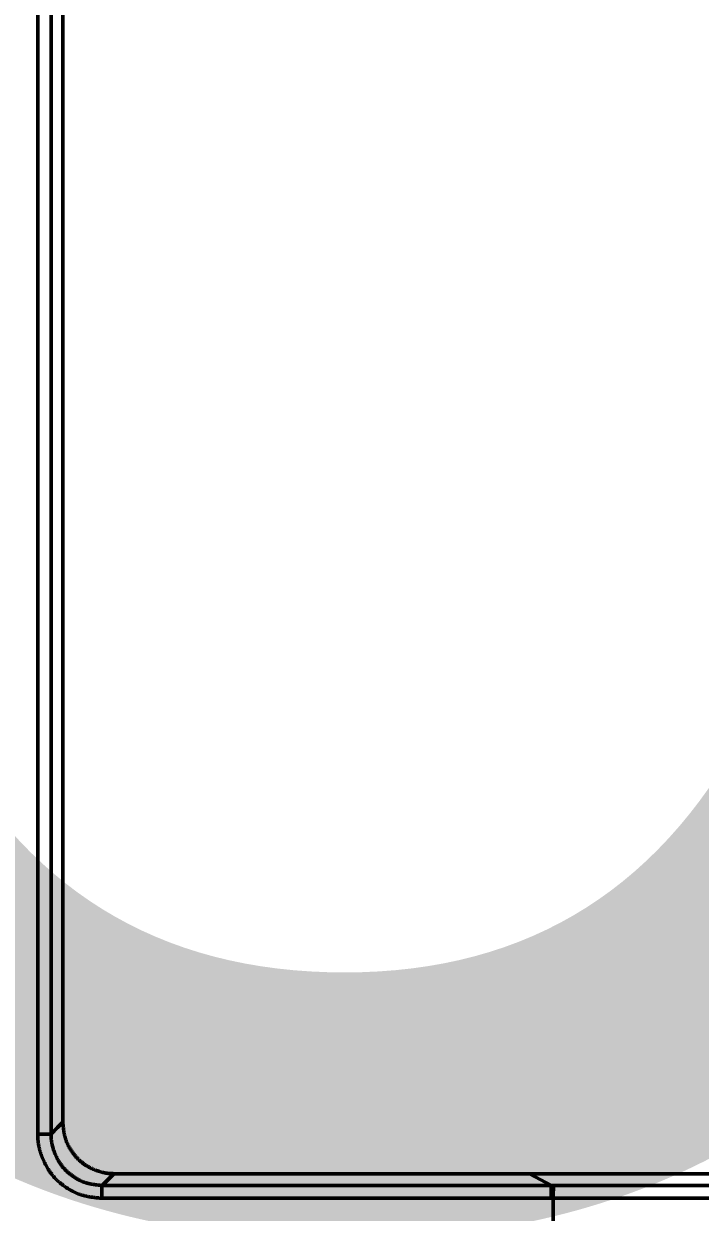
# Model space of a CAD drawing. Header units: millimetres. Extents: x -6033 to 120673, y -4970 to 90533.
# Drawn here: x 87177.98 to 87204.31, y 68306.24 to 68352.49 of the extents above; entities that cross this region are included whole.
import ezdxf
from ezdxf.enums import TextEntityAlignment as Align

# ---------------------------------------------------------------- set-up
doc = ezdxf.new("R2010")
doc.units = ezdxf.units.MM
doc.linetypes.add('I-PLAN$0$ACAD_ISO02W100', pattern=[15, 12, -3])
doc.linetypes.add('I-PLAN$0$DASH', pattern=[0.35, 0.25, -0.1])
doc.layers.get('DefPoints').update_dxf_attribs({"color": 250})
for name, color, linetype, lineweight in [('_ACM-A-ANNO-DIMS-b', 2, 'Continuous', 18), ('_ACM-A-ANNO-DIMS-c', 2, 'Continuous', 18), ('I-AR$0$I-SCOPE', 252, 'Continuous', 35), ('I-PLAN$0$_ACM-A-WALL-HACH', 251, 'Continuous', 9)]:
    doc.layers.add(name, color=color, linetype=linetype, lineweight=lineweight)
for name, color, linetype in [('I-CEILING$0$I-RCP-AIR', 64, 'Continuous'), ('I-CEILING$0$RC-Hatch【天花填充】', 251, 'Continuous'), ('I-FLOOR$0$I-FC-HATCH', 8, 'Continuous'), ('I-PLAN$0$I-PL-FURN', 1, 'I-PLAN$0$DASH'), ('地坪', 7, 'Continuous'), ('天花', 7, 'Continuous')]:
    doc.layers.add(name, color=color, linetype=linetype)
doc.styles.add('_ACM-G-NOTES', font='arial.ttf')
doc.styles.add('I-CEILING$0$黑体', font='simhei.ttf', dxfattribs={"height": 600})
doc.styles.add('I-PLAN$0$Arial', font='ARIALUNI.ttf')
doc.dimstyles.new('_ACM-DIM-A_50', dxfattribs={"dimscale": 50, "dimtxt": 2.5, "dimasz": 1, "dimexe": 1.5, "dimexo": 1, "dimgap": 1, "dimtad": 1, "dimdec": 0, "dimrnd": 5, "dimzin": 1, "dimdsep": 46, "dimtxsty": '_ACM-G-NOTES', "dimblk": 'ARCHTICK', "dimcen": 2.5, "dimclrd": 256, "dimclre": 256, "dimclrt": 256, "dimadec": 3, "dimazin": 0, "dimtfac": 1, "dimtdec": 0, "dimtix": 1, "dimtmove": 0, "dimatfit": 3, "dimldrblk": 'DOTSMALL', "dimfxl": 5, "dimfxlon": 1, "dimlwd": 18, "dimlwe": 18, "dimarcsym": 0})

# ---------------------------------------------------------------- blocks, each defined once
blk = doc.blocks.new('I-AR')
at = {"layer": 'I-AR$0$I-SCOPE'}
h = blk.add_hatch(dxfattribs=at)
h.set_pattern_fill('ANSI31', color=256, scale=200)
h.paths.add_polyline_path([(63300, 72640), (66630, 72640), (66630, 70889.383), (90600, 70890), (90600, 66390), (96650, 66390), (96650, 24876.398), (18340, 24876.398), (18340, 66390), (48090, 66390), (48090, 72640), (51400, 72640), (51400, 72649.887), (52869.5, 72649.887), (52869.5, 72640), (55240, 72640), (55240, 72790), (59460, 72790), (59460, 72640), (61830.5, 72640), (61830.5, 72649.887), (63300, 72649.887)], flags=16)
h.paths.add_polyline_path([(7330, 0), (7330, -1770), (11180, -1770), (11180, 0), (18450, 0), (18450, 2900), (27550, 2900), (27550, 18090), (37037.331, 18090), (37037.331, 17350), (96200, 17350), (96200, 18120), (114640, 18120), (114640, 84500), (0, 84500), (0, 0)])
blk = doc.blocks.new('I-PLAN')
at = {"layer": 'I-PLAN$0$_ACM-A-WALL-HACH'}
h = blk.add_hatch(dxfattribs=at)
h.set_pattern_fill('ANSI31', color=256, scale=10, angle=45)
h.paths.add_polyline_path([(88260, 70790), (88260, 70890), (88030, 70890), (88030, 70790), (88230, 70790)], flags=17)
h.paths.add_polyline_path([(79671.546, 69390), (78155, 69390), (78155, 68990), (77955, 68990), (77955, 69590), (79671.546, 69590)], flags=17)
h.paths.add_polyline_path([(80271.546, 69390), (80271.546, 69590), (80780, 69590), (80780, 68990), (80580, 68990), (80580, 69390)], flags=17)
h.paths.add_polyline_path([(74580, 69590), (73930, 69590), (73930, 69390), (74580, 69390)])
h.paths.add_polyline_path([(68780, 69590), (69430, 69590), (69430, 69390), (68780, 69390)])
h.paths.add_polyline_path([(87280, 66490), (87480, 66490), (87480, 66390), (87280, 66390)])
h.paths.add_polyline_path([(82180, 68990), (82180, 69390), (84230, 69390), (84230, 66490), (84430, 66490), (84430, 69390), (85280, 69390), (85280, 69590), (81980, 69590), (81980, 68990)])
h.paths.add_polyline_path([(87480, 67390), (87480, 69390), (88280, 69390), (88280, 69590), (88080, 69590), (86480, 69590), (86480, 69390), (87280, 69390), (87280, 67390)], flags=17)
h.paths.add_polyline_path([(72130, 68170), (72130, 66490), (72330, 66490), (72330, 67870), (73130, 67870), (73130, 68070), (72330, 68070), (72330, 68170)])
h.paths.add_polyline_path([(71230, 68170), (71230, 66390), (71030, 66390), (71030, 67870), (70230, 67870), (70230, 68070), (71030, 68070), (71030, 68170)])
h.paths.add_polyline_path([(72130, 69070), (72330, 69070), (72330, 69390), (73030, 69390), (73030, 69590), (72130, 69590)])
h.paths.add_polyline_path([(71230, 69070), (71030, 69070), (71030, 69390), (70330, 69390), (70330, 69590), (71230, 69590)])
h.paths.add_polyline_path([(67800, 69490), (67830, 69490), (67830, 69590), (67800, 69590)], flags=17)
h.paths.add_polyline_path([(76755, 69590), (75180, 69590), (75180, 69390), (75330, 69390), (75330, 66390), (75530, 66390), (75530, 69390), (76555, 69390), (76555, 68990), (76755, 68990)])
h.paths.add_polyline_path([(68180, 69590), (68180, 69390), (68030, 69390), (68030, 66520), (67780, 66520), (67780, 66390), (67400, 66390), (67400, 66720), (67830, 66720), (67830, 69590)])
edge = h.paths.add_edge_path()
edge.add_line((89860, 70890), (88860, 70890))
edge.add_line((75530, 66520), (84230, 66520))
edge.add_line((75530, 66720), (84230, 66720))
at = {"layer": 'I-PLAN$0$I-PL-FURN', "linetype": 'I-PLAN$0$ACAD_ISO02W100', "insert": (86615.717, 68406.556), "char_height": 100, "width": 151170.16662, "attachment_point": 1, "style": 'I-PLAN$0$Arial'}
blk.add_mtext('{\\fArial Unicode MS|b0|i0|c134|p34;1800x700}', dxfattribs=at)
blk = doc.blocks.new('I-CEILING$0$RPK-22-40FSNQS')
at = {"color": 0, "lineweight": 50}
for p, q in [((146.458654, -98.965252), (146.458654, -60.08462)), ((146.956606, -98.98318), (146.956606, -60.092556)), ((146.00005, -81.310286), (146.00005, -60.472714)), ((145.99999, -82.326264), (146.00005, -81.310286)), ((145.99999, -82.326264), (146.458654, -81.48232)), ((148.043378, -81.406264), (146.956606, -81.406264)), ((145.99999, -98.506596), (145.99999, -82.326264)), ((145.99999, -98.506596), (146.36167, -98.868256)), ((146.36167, -98.868256), (146.458654, -98.965252)), ((144.000932, -100.49814), (58.499044, -100.49814)), ((144.204772, -100.701988), (144.000932, -100.49814)), ((144.457638, -100.954898), (144.204772, -100.701988)), ((58.04234, -100.954898), (144.457638, -100.954898)), ((144.457638, -101.4741), (144.457638, -100.954898)), ((144.457638, -101.4741), (58.04234, -101.4741))]:
    blk.add_line(p, q, dxfattribs=at)
for points in [[(146.458654, -81.398324), (146.45917, -81.398382), (146.459684, -81.398438), (146.4602, -81.398494), (146.460716, -81.39855), (146.461234, -81.398606), (146.461752, -81.398662), (146.462274, -81.398716), (146.462796, -81.398772), (146.463322, -81.398828), (146.46385, -81.398884), (146.464382, -81.398938), (146.464916, -81.398992), (146.465454, -81.399048), (146.465998, -81.399102), (146.466544, -81.399156), (146.467096, -81.399208), (146.467652, -81.399262), (146.468214, -81.399314), (146.468782, -81.399368), (146.469356, -81.39942), (146.469936, -81.39947), (146.470522, -81.399522), (146.471116, -81.399572), (146.471716, -81.399622), (146.472324, -81.399672), (146.472938, -81.399722), (146.473562, -81.39977), (146.474194, -81.399818), (146.474836, -81.399866), (146.475486, -81.399912), (146.476352, -81.399972), (146.477236, -81.400032), (146.478136, -81.40009), (146.47905, -81.400146), (146.479982, -81.400202), (146.48093, -81.400258), (146.481896, -81.400312), (146.482876, -81.400366), (146.483874, -81.400418), (146.484888, -81.40047), (146.485918, -81.400522), (146.486966, -81.400572), (146.48803, -81.400622), (146.48911, -81.400672), (146.490208, -81.40072), (146.491322, -81.40077), (146.492454, -81.400816), (146.493602, -81.400864), (146.494768, -81.400912), (146.49595, -81.400958), (146.49715, -81.401004), (146.498368, -81.401052), (146.499602, -81.401098), (146.500854, -81.401142), (146.502122, -81.401188), (146.503408, -81.401234), (146.504712, -81.40128), (146.506034, -81.401326), (146.507374, -81.401372), (146.50873, -81.401416), (146.510104, -81.401462), (146.511496, -81.401508), (146.512906, -81.401554), (146.514332, -81.4016), (146.515778, -81.401648), (146.517238, -81.401694), (146.518718, -81.40174), (146.520212, -81.401786), (146.521726, -81.401832), (146.523256, -81.40188), (146.524802, -81.401926), (146.526364, -81.401972), (146.527944, -81.402018), (146.52954, -81.402064), (146.531154, -81.40211), (146.532782, -81.402156), (146.534428, -81.402202), (146.53609, -81.402248), (146.537768, -81.402294), (146.539462, -81.40234), (146.54117, -81.402386), (146.542896, -81.402432), (146.544638, -81.402476), (146.546396, -81.402522), (146.548168, -81.402566), (146.549956, -81.402612), (146.55176, -81.402656), (146.55358, -81.4027), (146.555414, -81.402744), (146.557264, -81.402788), (146.559128, -81.402832), (146.561008, -81.402874), (146.562902, -81.402918), (146.564812, -81.40296), (146.566736, -81.403002), (146.568674, -81.403044), (146.570628, -81.403086), (146.572596, -81.403128), (146.574578, -81.40317), (146.576574, -81.40321), (146.578586, -81.403252), (146.580612, -81.403292), (146.582652, -81.403332), (146.584706, -81.403372), (146.586774, -81.403412), (146.588854, -81.403452), (146.59095, -81.40349), (146.59306, -81.40353), (146.595184, -81.403568), (146.59732, -81.403608), (146.599472, -81.403646), (146.601636, -81.403684), (146.603814, -81.403722), (146.606006, -81.40376), (146.60821, -81.403796), (146.610428, -81.403834), (146.612658, -81.40387), (146.614904, -81.403908), (146.61716, -81.403944), (146.61943, -81.40398), (146.621714, -81.404016), (146.62401, -81.404052), (146.626318, -81.404088), (146.62864, -81.404122), (146.630974, -81.404158), (146.63332, -81.404192), (146.635678, -81.404228), (146.63805, -81.404262), (146.640432, -81.404296), (146.642828, -81.40433), (146.645234, -81.404364), (146.647654, -81.404396), (146.650084, -81.40443), (146.652526, -81.404462), (146.65498, -81.404496), (146.657444, -81.404528), (146.659922, -81.40456), (146.66241, -81.404592), (146.664908, -81.404624), (146.667418, -81.404654), (146.66994, -81.404686), (146.672472, -81.404716), (146.675014, -81.404746), (146.677568, -81.404778), (146.680132, -81.404806), (146.682706, -81.404836), (146.685292, -81.404866), (146.687888, -81.404894), (146.690494, -81.404924), (146.69311, -81.404952), (146.695736, -81.40498), (146.698372, -81.405008), (146.701018, -81.405036), (146.703672, -81.405064), (146.706338, -81.40509), (146.709012, -81.405116), (146.711696, -81.405144), (146.71439, -81.40517), (146.717092, -81.405196), (146.719804, -81.40522), (146.722524, -81.405246), (146.725252, -81.40527), (146.72799, -81.405296), (146.730738, -81.40532), (146.733494, -81.405344), (146.736256, -81.405368), (146.73903, -81.405392), (146.74181, -81.405414), (146.744598, -81.405438), (146.747394, -81.40546), (146.7502, -81.405482), (146.753012, -81.405504), (146.755832, -81.405526), (146.75866, -81.405548), (146.761496, -81.40557), (146.764338, -81.40559), (146.767188, -81.40561), (146.770046, -81.405632), (146.77291, -81.405652), (146.775782, -81.405672), (146.77866, -81.40569), (146.781544, -81.40571), (146.784436, -81.405728), (146.787334, -81.405748), (146.79024, -81.405766), (146.79315, -81.405784), (146.796068, -81.405802), (146.798992, -81.40582), (146.80192, -81.405836), (146.804856, -81.405854), (146.807796, -81.40587), (146.810744, -81.405886), (146.813696, -81.405902), (146.816654, -81.405918), (146.819616, -81.405932), (146.822584, -81.405948), (146.825558, -81.405962), (146.828536, -81.405976), (146.831518, -81.40599), (146.834506, -81.406002), (146.837498, -81.406016), (146.840496, -81.406028), (146.843498, -81.40604), (146.846502, -81.406052), (146.849512, -81.406064), (146.852526, -81.406074), (146.855546, -81.406086), (146.858566, -81.406096), (146.861592, -81.406106), (146.864622, -81.406114), (146.867654, -81.406124), (146.87069, -81.406132), (146.87373, -81.40614), (146.879818, -81.406156), (146.882868, -81.406162), (146.885918, -81.40617), (146.888972, -81.406176), (146.89203, -81.406182), (146.895088, -81.406188), (146.89815, -81.406194), (146.901214, -81.406198), (146.90428, -81.406204), (146.907346, -81.406208), (146.910416, -81.406212), (146.913488, -81.406218), (146.91656, -81.406222), (146.919636, -81.406226), (146.922712, -81.406228), (146.925788, -81.406232), (146.928868, -81.406236), (146.931946, -81.40624), (146.935026, -81.406242), (146.938108, -81.406246), (146.94119, -81.406248), (146.944272, -81.406252), (146.947356, -81.406254), (146.95044, -81.406258), (146.953522, -81.40626), (146.956606, -81.406264)], [(146.458654, -81.48232), (146.45917, -81.482376), (146.459684, -81.482432), (146.4602, -81.482488), (146.460716, -81.482544), (146.461752, -81.482656), (146.462272, -81.482712), (146.462796, -81.482768), (146.463322, -81.482824), (146.46385, -81.48288), (146.464382, -81.482934), (146.464916, -81.48299), (146.465454, -81.483044), (146.465998, -81.483098), (146.466544, -81.483152), (146.467096, -81.483206), (146.467652, -81.48326), (146.468214, -81.483314), (146.468782, -81.483366), (146.469356, -81.483418), (146.469936, -81.48347), (146.470522, -81.483522), (146.471114, -81.483572), (146.471716, -81.483622), (146.472324, -81.483672), (146.472938, -81.483722), (146.473562, -81.48377), (146.474194, -81.483818), (146.474836, -81.483866), (146.475486, -81.483914), (146.476352, -81.483974), (146.477236, -81.484034), (146.478136, -81.484092), (146.47905, -81.48415), (146.479982, -81.484206), (146.48093, -81.484262), (146.481896, -81.484316), (146.482876, -81.48437), (146.483874, -81.484424), (146.484888, -81.484476), (146.485918, -81.484528), (146.486966, -81.484578), (146.48803, -81.48463), (146.48911, -81.484678), (146.490208, -81.484728), (146.491322, -81.484776), (146.492454, -81.484826), (146.493602, -81.484872), (146.494768, -81.48492), (146.49595, -81.484968), (146.49715, -81.485014), (146.498368, -81.485062), (146.499602, -81.485108), (146.500854, -81.485154), (146.502122, -81.4852), (146.503408, -81.485246), (146.504712, -81.485292), (146.506034, -81.485338), (146.507374, -81.485384), (146.50873, -81.48543), (146.510104, -81.485476), (146.511496, -81.485522), (146.512906, -81.485568), (146.514332, -81.485614), (146.515778, -81.485662), (146.517238, -81.485708), (146.518718, -81.485754), (146.520212, -81.485802), (146.521726, -81.485848), (146.523256, -81.485894), (146.524802, -81.485942), (146.526364, -81.485988), (146.527944, -81.486034), (146.52954, -81.48608), (146.531154, -81.486128), (146.532782, -81.486174), (146.534428, -81.48622), (146.53609, -81.486266), (146.537768, -81.486312), (146.539462, -81.486358), (146.54117, -81.486404), (146.542896, -81.48645), (146.544638, -81.486496), (146.546396, -81.48654), (146.548168, -81.486586), (146.549956, -81.48663), (146.55176, -81.486676), (146.55358, -81.48672), (146.555414, -81.486764), (146.557264, -81.486808), (146.559128, -81.486852), (146.561008, -81.486896), (146.562902, -81.486938), (146.564812, -81.486982), (146.566736, -81.487024), (146.568674, -81.487066), (146.570628, -81.487108), (146.572596, -81.48715), (146.574578, -81.487192), (146.576574, -81.487232), (146.578586, -81.487274), (146.580612, -81.487314), (146.582652, -81.487356), (146.584706, -81.487396), (146.586774, -81.487436), (146.588854, -81.487476), (146.59095, -81.487514), (146.59306, -81.487554), (146.595184, -81.487594), (146.59732, -81.487632), (146.599472, -81.48767), (146.601636, -81.48771), (146.603814, -81.487748), (146.606006, -81.487786), (146.60821, -81.487822), (146.610428, -81.48786), (146.612658, -81.487898), (146.614904, -81.487934), (146.61716, -81.487972), (146.61943, -81.488008), (146.621714, -81.488044), (146.62401, -81.48808), (146.626318, -81.488116), (146.62864, -81.488152), (146.630974, -81.488186), (146.63332, -81.488222), (146.635678, -81.488256), (146.63805, -81.488292), (146.640432, -81.488326), (146.642828, -81.48836), (146.645234, -81.488394), (146.647654, -81.488428), (146.650084, -81.48846), (146.652526, -81.488494), (146.65498, -81.488526), (146.657444, -81.48856), (146.659922, -81.488592), (146.66241, -81.488624), (146.664908, -81.488656), (146.667418, -81.488688), (146.66994, -81.488718), (146.672472, -81.48875), (146.675014, -81.48878), (146.677568, -81.48881), (146.680132, -81.48884), (146.682706, -81.48887), (146.685292, -81.4889), (146.687888, -81.48893), (146.690494, -81.488958), (146.69311, -81.488988), (146.695736, -81.489016), (146.698372, -81.489044), (146.701018, -81.489072), (146.703672, -81.4891), (146.706338, -81.489126), (146.709012, -81.489154), (146.711696, -81.48918), (146.71439, -81.489206), (146.717092, -81.489232), (146.719804, -81.489258), (146.722524, -81.489284), (146.725252, -81.489308), (146.72799, -81.489332), (146.730738, -81.489358), (146.733494, -81.489382), (146.736256, -81.489406), (146.73903, -81.48943), (146.74181, -81.489452), (146.744598, -81.489476), (146.747394, -81.489498), (146.7502, -81.48952), (146.753012, -81.489544), (146.755832, -81.489564), (146.75866, -81.489586), (146.761496, -81.489608), (146.764338, -81.489628), (146.767188, -81.48965), (146.770046, -81.48967), (146.77291, -81.48969), (146.775782, -81.48971), (146.77866, -81.48973), (146.781544, -81.489748), (146.784436, -81.489768), (146.787334, -81.489786), (146.79024, -81.489806), (146.79315, -81.489824), (146.796068, -81.48984), (146.798992, -81.489858), (146.80192, -81.489876), (146.804856, -81.489892), (146.807796, -81.489908), (146.810744, -81.489924), (146.813696, -81.48994), (146.816654, -81.489956), (146.819616, -81.489972), (146.822584, -81.489986), (146.825558, -81.49), (146.828536, -81.490014), (146.831518, -81.490028), (146.834506, -81.490042), (146.837498, -81.490054), (146.840496, -81.490068), (146.843498, -81.49008), (146.846502, -81.490092), (146.849512, -81.490102), (146.852526, -81.490114), (146.858566, -81.490134), (146.861592, -81.490144), (146.864622, -81.490154), (146.867654, -81.490162), (146.87069, -81.49017), (146.87373, -81.490178), (146.879818, -81.490194), (146.882868, -81.490202), (146.885918, -81.490208), (146.888972, -81.490214), (146.895088, -81.490226), (146.89815, -81.490232), (146.901214, -81.490238), (146.907346, -81.490246), (146.910416, -81.490252), (146.913488, -81.490256), (146.91656, -81.49026), (146.919636, -81.490264), (146.922712, -81.490268), (146.925788, -81.490272), (146.928868, -81.490274), (146.931946, -81.490278), (146.935026, -81.490282), (146.938108, -81.490284), (146.94119, -81.490288), (146.944272, -81.49029), (146.947356, -81.490294), (146.95044, -81.490296), (146.953522, -81.4903), (146.956606, -81.490302)], [(144.000932, -100.49814), (144.023482, -100.495972), (144.04603, -100.493794), (144.068572, -100.491594), (144.091106, -100.489362), (144.113628, -100.487088), (144.136138, -100.484762), (144.15863, -100.48237), (144.181102, -100.479906), (144.203554, -100.477356), (144.225978, -100.47471), (144.248378, -100.471958), (144.270744, -100.46909), (144.29308, -100.466094), (144.315378, -100.462962), (144.337638, -100.45968), (144.359856, -100.456238), (144.38203, -100.452626), (144.404158, -100.448836), (144.426236, -100.444854), (144.44826, -100.44067), (144.47023, -100.436274), (144.492142, -100.431654), (144.513994, -100.426802), (144.53578, -100.421706), (144.557502, -100.416354), (144.579154, -100.410738), (144.600734, -100.404846), (144.62224, -100.398668), (144.643668, -100.392192), (144.665016, -100.385408), (144.686282, -100.37831), (144.707462, -100.370898), (144.728552, -100.36318), (144.749552, -100.35516), (144.770458, -100.346844), (144.791266, -100.338236), (144.811974, -100.329346), (144.83258, -100.320174), (144.85308, -100.31073), (144.873474, -100.301018), (144.893754, -100.291044), (144.913922, -100.280812), (144.933972, -100.27033), (144.953904, -100.2596), (144.973712, -100.248632), (144.993396, -100.237428), (145.012952, -100.225996), (145.032378, -100.214342), (145.05167, -100.202468), (145.070826, -100.190384), (145.089842, -100.178092), (145.108716, -100.165598), (145.127446, -100.15291), (145.14603, -100.140032), (145.164462, -100.12697), (145.18274, -100.11373), (145.200864, -100.100316), (145.218828, -100.086734), (145.23663, -100.072992), (145.254268, -100.059092), (145.27174, -100.04504), (145.289042, -100.030834), (145.306176, -100.016472), (145.323136, -100.001948), (145.339926, -99.987262), (145.356542, -99.972408), (145.372982, -99.957386), (145.389246, -99.942188), (145.405332, -99.926816), (145.421238, -99.911264), (145.436966, -99.895528), (145.45251, -99.879606), (145.467872, -99.863496), (145.48305, -99.847194), (145.498042, -99.830694), (145.512848, -99.813998), (145.527464, -99.797098), (145.541892, -99.779994), (145.556128, -99.762682), (145.570172, -99.745158), (145.584024, -99.727418), (145.59768, -99.709462), (145.61114, -99.691284), (145.624402, -99.672882), (145.637466, -99.654252), (145.65033, -99.63539), (145.662994, -99.616296), (145.675454, -99.596964), (145.68771, -99.577392), (145.69976, -99.557576), (145.711604, -99.537518), (145.72324, -99.517232), (145.734662, -99.496742), (145.745868, -99.476064), (145.756858, -99.45522), (145.767626, -99.43423), (145.77817, -99.413114), (145.78849, -99.391892), (145.798578, -99.370586), (145.808434, -99.349214), (145.818056, -99.327798), (145.82744, -99.306358), (145.836584, -99.284912), (145.845482, -99.26348), (145.854136, -99.242086), (145.86254, -99.220748), (145.870692, -99.199486), (145.87859, -99.17832), (145.88623, -99.15727), (145.893608, -99.136356), (145.900724, -99.1156), (145.907574, -99.09502), (145.914154, -99.074638), (145.920462, -99.054474), (145.926496, -99.034548), (145.932254, -99.014878), (145.93773, -98.995486), (145.942922, -98.976394), (145.94783, -98.957618), (145.952448, -98.939182), (145.95668, -98.921508), (145.960644, -98.904164), (145.964348, -98.88714), (145.9678, -98.870424), (145.971012, -98.854006), (145.97399, -98.837872), (145.976746, -98.822012), (145.97929, -98.806416), (145.981628, -98.79107), (145.983772, -98.775962), (145.985728, -98.761084), (145.98751, -98.746424), (145.989124, -98.731968), (145.99058, -98.717706), (145.991888, -98.703628), (145.993056, -98.68972), (145.994094, -98.675972), (145.995012, -98.662372), (145.995818, -98.648908), (145.996522, -98.635572), (145.997134, -98.622348), (145.997662, -98.609228), (145.998114, -98.5962), (145.998504, -98.58325), (145.998836, -98.57037), (145.999122, -98.557546), (145.999372, -98.54477), (145.999592, -98.532026), (145.999796, -98.519306), (145.99999, -98.506596)], [(144.457638, -100.954898), (144.470764, -100.954716), (144.483902, -100.954524), (144.497062, -100.954314), (144.510258, -100.954074), (144.523502, -100.953796), (144.536804, -100.953468), (144.550176, -100.953082), (144.56363, -100.952628), (144.577178, -100.952098), (144.59083, -100.95148), (144.6046, -100.950764), (144.618498, -100.949942), (144.632538, -100.949004), (144.64673, -100.947938), (144.661084, -100.946738), (144.675616, -100.945392), (144.690334, -100.943892), (144.705252, -100.942226), (144.72038, -100.940386), (144.73573, -100.93836), (144.751314, -100.936142), (144.767146, -100.93372), (144.783234, -100.931084), (144.79959, -100.928226), (144.81623, -100.925134), (144.83316, -100.9218), (144.850396, -100.918214), (144.867948, -100.914366), (144.885828, -100.910248), (144.904046, -100.905846), (144.922612, -100.901158), (144.941508, -100.89618), (144.960714, -100.890918), (144.980212, -100.885374), (144.999982, -100.87955), (145.020002, -100.87345), (145.040252, -100.867076), (145.060714, -100.860434), (145.081366, -100.853524), (145.10219, -100.84635), (145.123164, -100.838914), (145.144268, -100.83122), (145.165482, -100.82327), (145.186788, -100.815068), (145.208162, -100.806618), (145.229588, -100.79792), (145.251044, -100.78898), (145.27251, -100.779798), (145.293966, -100.77038), (145.315394, -100.760728), (145.33677, -100.750842), (145.358076, -100.74073), (145.379292, -100.730392), (145.400398, -100.71983), (145.421374, -100.70905), (145.4422, -100.698052), (145.462856, -100.686842), (145.48332, -100.67542), (145.503576, -100.66379), (145.5236, -100.651956), (145.543376, -100.639922), (145.562906, -100.627684), (145.582194, -100.615248), (145.601238, -100.602614), (145.620048, -100.589784), (145.638622, -100.576758), (145.656966, -100.563538), (145.675082, -100.550124), (145.692976, -100.536518), (145.710648, -100.522724), (145.728104, -100.508738), (145.745346, -100.494566), (145.762376, -100.480206), (145.779202, -100.465662), (145.795822, -100.450934), (145.812242, -100.436022), (145.828464, -100.420928), (145.844494, -100.405654), (145.860332, -100.390202), (145.875984, -100.374572), (145.891452, -100.358764), (145.90674, -100.342782), (145.92185, -100.326626), (145.936788, -100.310298), (145.951556, -100.293796), (145.966154, -100.277126), (145.980592, -100.260286), (145.994868, -100.24328), (146.008986, -100.226106), (146.022952, -100.208766), (146.036766, -100.191264), (146.050424, -100.1736), (146.06392, -100.155778), (146.07725, -100.1378), (146.090408, -100.119668), (146.103386, -100.101386), (146.116182, -100.082956), (146.12879, -100.06438), (146.1412, -100.045662), (146.153412, -100.026804), (146.165418, -100.00781), (146.177214, -99.98868), (146.188792, -99.969418), (146.200146, -99.950028), (146.211274, -99.930512), (146.222168, -99.91087), (146.232824, -99.891108), (146.243234, -99.871228), (146.253394, -99.851232), (146.2633, -99.831124), (146.272942, -99.810904), (146.28232, -99.790576), (146.291424, -99.770144), (146.300252, -99.74961), (146.308794, -99.728976), (146.31705, -99.708244), (146.32501, -99.687418), (146.33267, -99.666502), (146.340024, -99.645496), (146.347068, -99.624402), (146.353796, -99.603226), (146.36022, -99.58197), (146.366348, -99.560634), (146.37219, -99.539224), (146.37776, -99.51774), (146.383064, -99.496188), (146.388114, -99.474568), (146.392924, -99.452884), (146.3975, -99.431138), (146.401854, -99.409334), (146.405998, -99.387474), (146.40994, -99.365562), (146.413694, -99.343598), (146.417266, -99.321588), (146.420672, -99.299534), (146.423918, -99.277436), (146.427016, -99.2553), (146.429978, -99.233128), (146.432812, -99.210922), (146.43553, -99.188686), (146.438144, -99.166422), (146.440662, -99.144134), (146.443096, -99.121822), (146.445456, -99.09949), (146.447752, -99.077144), (146.449996, -99.054782), (146.452198, -99.032408), (146.454368, -99.010028), (146.456516, -98.987642), (146.458654, -98.965252)], [(146.956606, -98.98318), (146.953522, -98.983174), (146.95044, -98.983166), (146.947356, -98.98316), (146.944272, -98.983154), (146.94119, -98.983146), (146.938108, -98.98314), (146.935026, -98.983132), (146.931946, -98.983126), (146.928866, -98.983118), (146.925788, -98.98311), (146.919636, -98.983094), (146.91656, -98.983084), (146.913488, -98.983074), (146.910416, -98.983066), (146.907346, -98.983054), (146.90428, -98.983044), (146.901214, -98.983032), (146.89815, -98.983022), (146.895088, -98.983008), (146.89203, -98.982996), (146.888972, -98.982982), (146.885918, -98.982968), (146.882868, -98.982952), (146.87982, -98.982936), (146.876774, -98.98292), (146.87373, -98.982902), (146.870692, -98.982884), (146.867654, -98.982864), (146.864622, -98.982844), (146.861592, -98.982824), (146.858566, -98.982802), (146.855544, -98.982778), (146.852526, -98.982754), (146.849512, -98.98273), (146.846502, -98.982704), (146.843496, -98.982678), (146.840496, -98.98265), (146.837498, -98.982622), (146.834506, -98.982592), (146.831518, -98.982562), (146.828536, -98.982532), (146.825558, -98.9825), (146.822584, -98.982468), (146.819616, -98.982434), (146.816654, -98.9824), (146.813696, -98.982366), (146.810744, -98.98233), (146.807798, -98.982294), (146.804856, -98.982256), (146.80192, -98.982218), (146.798992, -98.98218), (146.796068, -98.98214), (146.793152, -98.9821), (146.79024, -98.98206), (146.787336, -98.982018), (146.784436, -98.981976), (146.781544, -98.981934), (146.77866, -98.98189), (146.775782, -98.981846), (146.77291, -98.981802), (146.770044, -98.981756), (146.767188, -98.98171), (146.764338, -98.981664), (146.761494, -98.981616), (146.75866, -98.981568), (146.755832, -98.98152), (146.753012, -98.98147), (146.750198, -98.98142), (146.747394, -98.98137), (146.744598, -98.981318), (146.74181, -98.981266), (146.739028, -98.981214), (146.736256, -98.98116), (146.733492, -98.981106), (146.730738, -98.981052), (146.72799, -98.980996), (146.725252, -98.98094), (146.722524, -98.980884), (146.719804, -98.980828), (146.717092, -98.98077), (146.71439, -98.980712), (146.711696, -98.980652), (146.709012, -98.980592), (146.706338, -98.980532), (146.703672, -98.98047), (146.701018, -98.98041), (146.698372, -98.980346), (146.695736, -98.980284), (146.69311, -98.98022), (146.690494, -98.980156), (146.687888, -98.98009), (146.685292, -98.980024), (146.682706, -98.979958), (146.680132, -98.979892), (146.677568, -98.979824), (146.675014, -98.979756), (146.672472, -98.979686), (146.66994, -98.979618), (146.667418, -98.979548), (146.664908, -98.979476), (146.66241, -98.979406), (146.659922, -98.979334), (146.657446, -98.97926), (146.65498, -98.979188), (146.652526, -98.979114), (146.650084, -98.97904), (146.647654, -98.978964), (146.645236, -98.97889), (146.642828, -98.978814), (146.640434, -98.978738), (146.63805, -98.97866), (146.63568, -98.978582), (146.633322, -98.978504), (146.630974, -98.978426), (146.62864, -98.978346), (146.62632, -98.978266), (146.62401, -98.978186), (146.621714, -98.978106), (146.61943, -98.978024), (146.61716, -98.977942), (146.614902, -98.97786), (146.612658, -98.977776), (146.610426, -98.977694), (146.608208, -98.97761), (146.606004, -98.977524), (146.603812, -98.97744), (146.601634, -98.977354), (146.59947, -98.977268), (146.59732, -98.977182), (146.595182, -98.977094), (146.593058, -98.977006), (146.59095, -98.976918), (146.588854, -98.97683), (146.586772, -98.97674), (146.584704, -98.97665), (146.58265, -98.97656), (146.58061, -98.976468), (146.578584, -98.976378), (146.576574, -98.976286), (146.574576, -98.976192), (146.572594, -98.976098), (146.570626, -98.976004), (146.568674, -98.97591), (146.566734, -98.975816), (146.56481, -98.97572), (146.562902, -98.975624), (146.561006, -98.975526), (146.559128, -98.975428), (146.557264, -98.97533), (146.555414, -98.975232), (146.55358, -98.975132), (146.55176, -98.975032), (146.549958, -98.974932), (146.54817, -98.974832), (146.546398, -98.97473), (146.54464, -98.974628), (146.5429, -98.974526), (146.541174, -98.974422), (146.539466, -98.97432), (146.537772, -98.974216), (146.536094, -98.974114), (146.534434, -98.97401), (146.532788, -98.973906), (146.53116, -98.9738), (146.529546, -98.973696), (146.52795, -98.973592), (146.52637, -98.973486), (146.524808, -98.973382), (146.523262, -98.973278), (146.521732, -98.973172), (146.52022, -98.973068), (146.518724, -98.972962), (146.517244, -98.972858), (146.515782, -98.972752), (146.514338, -98.972648), (146.51291, -98.972544), (146.511498, -98.97244), (146.510106, -98.972334), (146.50873, -98.972232), (146.507372, -98.972128), (146.506032, -98.972024), (146.504708, -98.97192), (146.503402, -98.971818), (146.502114, -98.971714), (146.500844, -98.97161), (146.49959, -98.971506), (146.498354, -98.971402), (146.497136, -98.971296), (146.495936, -98.971192), (146.494752, -98.971086), (146.493584, -98.970978), (146.492434, -98.97087), (146.491302, -98.970762), (146.490186, -98.970654), (146.489088, -98.970542), (146.488008, -98.970432), (146.486944, -98.970318), (146.485896, -98.970204), (146.484866, -98.970088), (146.483852, -98.969972), (146.482856, -98.969852), (146.481876, -98.969732), (146.480912, -98.96961), (146.479966, -98.969486), (146.479038, -98.96936), (146.478124, -98.969232), (146.477228, -98.9691), (146.476348, -98.968968), (146.475486, -98.968834), (146.47483, -98.968728), (146.474184, -98.96862), (146.473548, -98.968512), (146.47292, -98.968402), (146.472302, -98.968292), (146.471692, -98.96818), (146.471088, -98.968066), (146.470494, -98.967952), (146.469906, -98.967836), (146.469326, -98.96772), (146.46875, -98.967602), (146.468182, -98.967484), (146.46762, -98.967364), (146.467064, -98.967244), (146.466514, -98.967124), (146.465968, -98.967002), (146.465426, -98.96688), (146.464888, -98.966756), (146.464356, -98.966634), (146.463826, -98.96651), (146.4633, -98.966384), (146.462776, -98.96626), (146.462256, -98.966134), (146.461736, -98.96601), (146.460704, -98.965758), (146.460192, -98.965632), (146.459678, -98.965504), (146.458654, -98.965252)], [(146.956606, -98.98318), (146.953908, -99.011158), (146.951194, -99.039132), (146.948456, -99.067098), (146.945678, -99.095056), (146.942846, -99.122998), (146.93995, -99.150924), (146.936974, -99.17883), (146.933906, -99.20671), (146.930732, -99.234564), (146.927442, -99.262386), (146.924018, -99.290174), (146.92045, -99.317922), (146.916724, -99.345632), (146.912826, -99.373294), (146.908746, -99.40091), (146.904466, -99.428472), (146.899978, -99.45598), (146.895264, -99.483428), (146.890314, -99.510816), (146.885114, -99.538136), (146.87965, -99.565388), (146.87391, -99.592568), (146.867882, -99.61967), (146.861548, -99.646694), (146.8549, -99.673636), (146.847924, -99.70049), (146.840604, -99.727254), (146.83293, -99.753926), (146.824886, -99.7805), (146.816462, -99.806974), (146.807644, -99.833344), (146.79844, -99.859608), (146.788854, -99.88576), (146.778896, -99.9118), (146.768568, -99.937722), (146.757882, -99.963524), (146.746842, -99.989202), (146.735454, -100.014752), (146.723728, -100.040172), (146.71167, -100.065458), (146.699286, -100.090608), (146.686584, -100.115616), (146.673568, -100.14048), (146.660248, -100.165196), (146.646632, -100.189764), (146.632722, -100.214176), (146.61853, -100.23843), (146.60406, -100.262524), (146.58932, -100.286454), (146.574316, -100.310218), (146.559056, -100.333808), (146.543548, -100.357226), (146.527796, -100.380466), (146.511808, -100.403524), (146.495592, -100.4264), (146.479154, -100.449086), (146.4625, -100.471582), (146.44564, -100.493884), (146.428578, -100.515988), (146.411322, -100.53789), (146.393876, -100.55959), (146.37624, -100.581082), (146.358408, -100.602366), (146.340376, -100.623442), (146.32214, -100.644308), (146.303696, -100.664962), (146.28504, -100.6854), (146.266168, -100.705624), (146.247076, -100.725632), (146.227758, -100.74542), (146.208212, -100.764988), (146.188432, -100.784336), (146.168414, -100.80346), (146.148156, -100.822358), (146.127652, -100.84103), (146.1069, -100.859474), (146.085892, -100.87769), (146.064626, -100.895674), (146.043098, -100.913424), (146.021304, -100.930942), (145.99924, -100.948222), (145.9769, -100.965266), (145.95428, -100.982072), (145.93138, -100.998636), (145.90819, -101.014958), (145.88471, -101.031038), (145.860934, -101.04687), (145.836858, -101.062458), (145.812478, -101.077796), (145.78779, -101.092884), (145.762794, -101.10772), (145.737512, -101.122302), (145.711966, -101.136624), (145.686184, -101.150684), (145.66019, -101.164478), (145.634008, -101.178), (145.607664, -101.19125), (145.581184, -101.20422), (145.55459, -101.21691), (145.52791, -101.229314), (145.501168, -101.24143), (145.47439, -101.253252), (145.447598, -101.264778), (145.420822, -101.276004), (145.394082, -101.286924), (145.367404, -101.297538), (145.340816, -101.307838), (145.314342, -101.317824), (145.288004, -101.327492), (145.26183, -101.336836), (145.235844, -101.345852), (145.210072, -101.354538), (145.184538, -101.36289), (145.159268, -101.370904), (145.134286, -101.378576), (145.109616, -101.385904), (145.085286, -101.39288), (145.06132, -101.399504), (145.03774, -101.405772), (145.014576, -101.411678), (144.991842, -101.417222), (144.969534, -101.422414), (144.947634, -101.427268), (144.926128, -101.431792), (144.905004, -101.436), (144.884244, -101.439904), (144.863834, -101.443518), (144.843762, -101.446852), (144.82401, -101.449918), (144.804566, -101.45273), (144.785416, -101.4553), (144.766542, -101.457638), (144.74793, -101.459756), (144.729568, -101.46167), (144.71144, -101.463388), (144.69353, -101.464924), (144.675826, -101.46629), (144.658312, -101.467498), (144.640972, -101.46856), (144.623794, -101.46949), (144.606762, -101.470298), (144.58986, -101.470996), (144.573078, -101.471596), (144.556396, -101.472112), (144.539802, -101.472554), (144.523282, -101.472936), (144.50682, -101.47327), (144.4904, -101.473568), (144.474012, -101.47384), (144.457638, -101.4741)]]:
    blk.add_lwpolyline(points, dxfattribs=at)
blk = doc.blocks.new('I-CEILING')
at = {"layer": 'I-CEILING$0$RC-Hatch【天花填充】'}
h = blk.add_hatch(dxfattribs=at)
h.set_pattern_fill('_USER', color=256, scale=600, double=1, pattern_type=0)
h.set_pattern_definition([(0, (81980, 70481.47), (0, 600), []), (90, (81980, 70481.47), (-600, 4e-14), [])])
h.paths.add_polyline_path([(84430, 69390), (85280, 69390), (85280, 69590), (81980, 69590), (81980, 69090), (80780, 69090), (80780, 69590), (77955, 69590), (77955, 69090), (76755, 69090), (76755, 69590), (66630, 69590), (66630, 70790), (88030, 70790), (88030, 69590), (86480, 69590), (86480, 69390), (87280, 69390), (87280, 66390), (85430, 66390), (85430, 66490), (84430, 66490)])
at = {"layer": 'I-CEILING$0$I-RCP-AIR', "rotation": 269.9999999882699}
blk.add_blockref('I-CEILING$0$RPK-22-40FSNQS', (87280, 68453.738, 3000), dxfattribs=at)
at = {"layer": 'I-CEILING$0$I-RCP-AIR', "style": 'I-CEILING$0$黑体'}
for tag, p in [('R', (61966.358, 71748.905)), ('R', (61966.358, 66925.235)), ('R', (51736.068, 63924.766)), ('R', (62976.068, 63924.766)), ('S', (56433.591, 63065))]:
    blk.add_attdef(tag, text='', height=100, dxfattribs=at).set_placement(p, align=Align.MIDDLE_CENTER)
blk = doc.blocks.new('I-FLOOR')
at = {"layer": 'I-FLOOR$0$I-FC-HATCH'}
h = blk.add_hatch(dxfattribs=at)
h.set_pattern_fill('_USER', color=256, scale=600, double=1, pattern_type=0)
h.set_pattern_definition([(0, (85280, 69590), (0, 600), []), (90, (85280, 69590), (-600, 4e-14), [])])
h.paths.add_polyline_path([(84430, 69390), (85280, 69390), (85280, 69590), (81980, 69590), (81980, 69090), (80780, 69090), (80780, 69590), (77955, 69590), (77955, 69090), (76755, 69090), (76755, 69590), (66630, 69590), (66630, 70790), (88030, 70790), (88030, 69590), (86480, 69590), (86480, 69390), (87280, 69390), (87280, 66390), (85430, 66390), (85430, 66490), (84430, 66490)])
blk = doc.blocks.new('_ArchTick')
at = {"color": 0, "linetype": 'ByBlock', "const_width": 0.15}
blk.add_lwpolyline([(-0.5, -0.5), (0.5, 0.5)], dxfattribs=at)
blk = doc.blocks.new('*D142')
at = {"layer": '_ACM-A-ANNO-DIMS-b', "lineweight": 18, "transparency": 16777216}
for p, q in [((86480, 67983.186), (86480, 68308.186)), ((87280, 67983.186), (87280, 68308.186)), ((86480, 68233.186), (87280, 68233.186))]:
    blk.add_line(p, q, dxfattribs=at)
at = {"layer": 'DefPoints', "color": 0, "transparency": 16777216}
for p in [(87280, 68233.186), (86480, 67781.466), (87280, 67781.466)]:
    blk.add_point(p, dxfattribs=at)
at = {"layer": '_ACM-A-ANNO-DIMS-b', "lineweight": 18, "transparency": 16777216, "xscale": 50, "yscale": 50, "zscale": 50, "rotation": 180}
blk.add_blockref('_ArchTick', (86480, 68233.186), dxfattribs=at)
at = {"layer": '_ACM-A-ANNO-DIMS-b', "lineweight": 18, "transparency": 16777216, "xscale": 50, "yscale": 50, "zscale": 50}
blk.add_blockref('_ArchTick', (87280, 68233.186), dxfattribs=at)
at = {"layer": '_ACM-A-ANNO-DIMS-b', "transparency": 16777216, "insert": (86880, 68347.008), "char_height": 125, "attachment_point": 5, "style": '_ACM-G-NOTES'}
blk.add_mtext('800', dxfattribs=at)
blk = doc.blocks.new('_DotSmall')
at = {"color": 0, "linetype": 'ByBlock', "const_width": 0.5}
blk.add_lwpolyline([(-0.0625, 0, 1), (0.0625, 0, 1)], format="xyb", close=True, dxfattribs=at)
blk = doc.blocks.new('*D236')
at = {"layer": '_ACM-A-ANNO-DIMS-c', "lineweight": 18, "transparency": 16777216}
for p, q in [((86747.261, 69390), (86422.261, 69390)), ((86497.261, 67926.5), (86497.261, 69390)), ((86747.261, 67926.5), (86422.261, 67926.5))]:
    blk.add_line(p, q, dxfattribs=at)
at = {"layer": 'DefPoints', "color": 0, "transparency": 16777216}
for p in [(86497.261, 69390), (87342.05, 69390), (87342.05, 67926.5)]:
    blk.add_point(p, dxfattribs=at)
at = {"layer": '_ACM-A-ANNO-DIMS-c', "lineweight": 18, "transparency": 16777216, "xscale": 50, "yscale": 50, "zscale": 50}
for p, rotation in [((86497.261, 69390), 90), ((86497.261, 67926.5), 270)]:
    blk.add_blockref('_ArchTick', p, dxfattribs=dict(at, rotation=rotation))
at = {"layer": '_ACM-A-ANNO-DIMS-c', "transparency": 16777216, "insert": (86383.439, 68658.25), "char_height": 125, "attachment_point": 5, "rotation": 90, "style": '_ACM-G-NOTES'}
blk.add_mtext('1465', dxfattribs=at)

msp = doc.modelspace()

# ---------------------------------------------------------------- block references
for name in ['I-AR', 'I-PLAN']:
    msp.add_blockref(name, (0, 0))

# ---------------------------------------------------------------- next in the draw order: block references
at = {"layer": '天花'}
msp.add_blockref('I-CEILING', (0, 0), dxfattribs=at)

# ---------------------------------------------------------------- next in the draw order: block references
at = {"layer": '地坪'}
msp.add_blockref('I-FLOOR', (0, 0), dxfattribs=at)

# ---------------------------------------------------------------- next in the draw order: dimensions: what is measured, and where the dimension line sits
at = {"layer": '_ACM-A-ANNO-DIMS-b'}
dim = msp.add_linear_dim(base=(87280, 68233.186), p1=(86480, 67781.466), p2=(87280, 67781.466), dimstyle='_ACM-DIM-A_50', dxfattribs=at)
dim.commit()
dim.dimension.update_dxf_attribs({"geometry": '*D142', "text_midpoint": (86880, 68347.008)})
at = {"layer": '_ACM-A-ANNO-DIMS-c'}
dim = msp.add_linear_dim(base=(86497.260511325, 69390), p1=(87342.050366476, 67926.5), p2=(87342.050366476, 69390), angle=90, dimstyle='_ACM-DIM-A_50', override={"dimzin": 8}, dxfattribs=at)
dim.commit()
dim.dimension.update_dxf_attribs({"geometry": '*D236', "text_midpoint": (86383.43888786, 68658.25)})

doc.saveas('drawing.dxf')
